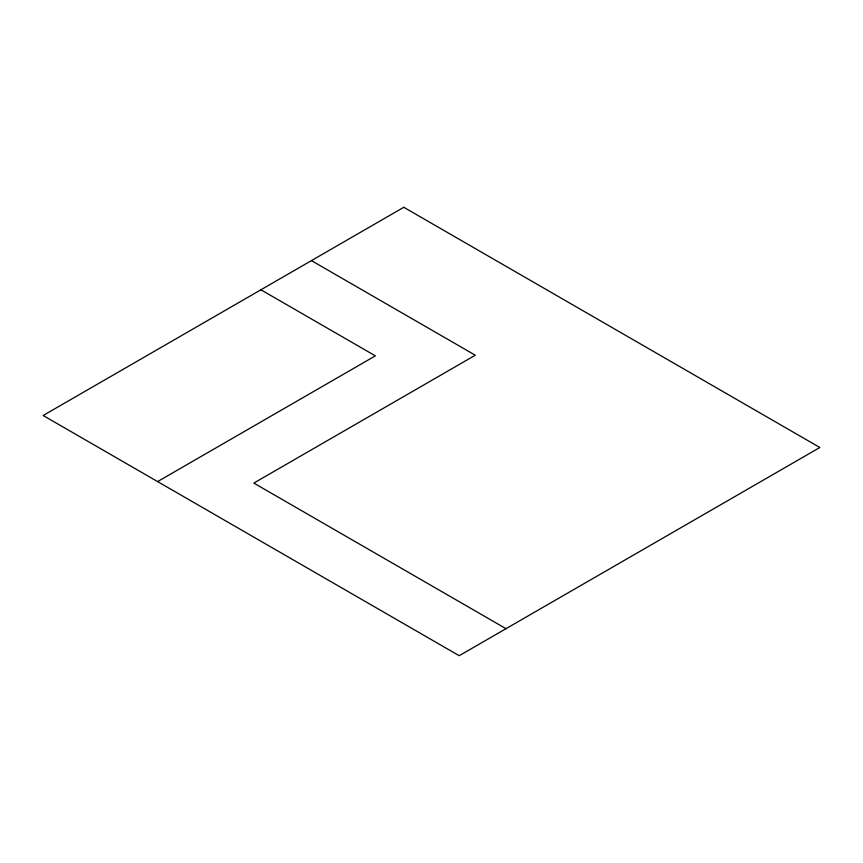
<?xml version="1.0" encoding="UTF-8"?>
<svg xmlns="http://www.w3.org/2000/svg" width="863" height="863" viewBox="0 0 863 863"><rect width="100%" height="100%" fill="white"/><g stroke="black" fill="none" stroke-linecap="round" stroke-linejoin="round"><path stroke-width="1.29" d="M157.595 481.586L375.351 355.858L260.906 289.785M311.424 260.615L475.286 355.222L253.819 483.086L506.009 628.685M403.798 207.293L43.15 415.502L459.202 655.707L819.85 447.498L403.798 207.293"/></g></svg>
